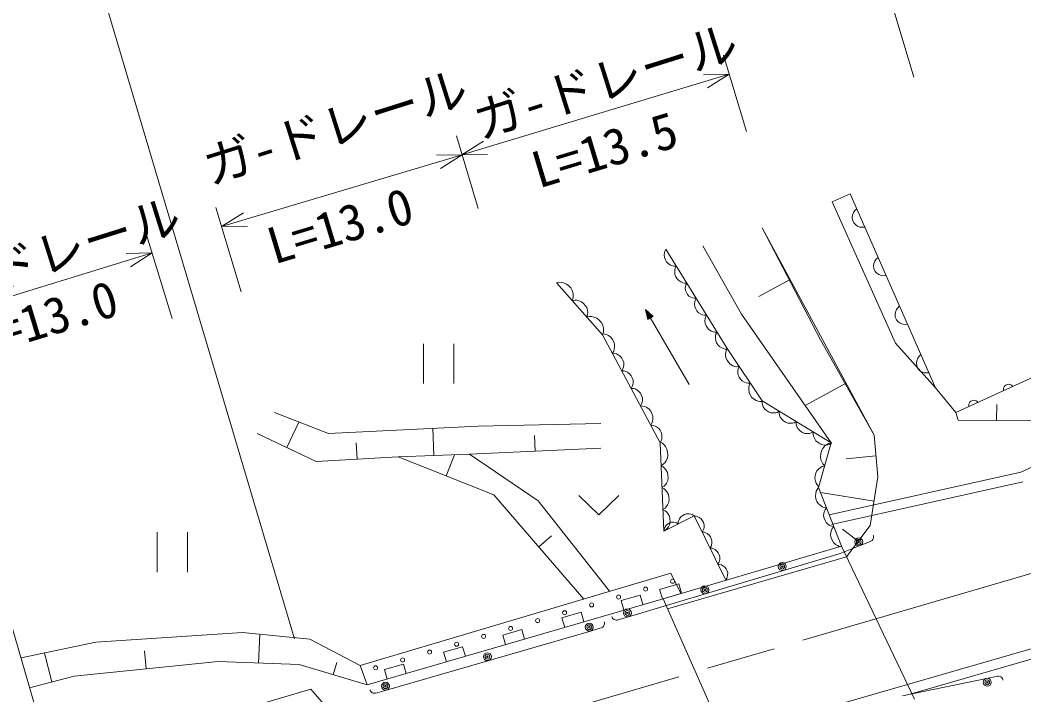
# Model space of a CAD drawing. Units: millimetres, scale not verified. Extents: x 40000 to 680000, y 20000 to 380000.
# Drawn here: x 65294 to 115741, y 272089 to 306008 of the extents above; entities that cross this region are included whole.
import ezdxf
from ezdxf.enums import TextEntityAlignment as Align

# ---------------------------------------------------------------- set-up
doc = ezdxf.new("R2010")
doc.units = ezdxf.units.MM
doc.header["$LTSCALE"] = 1000
doc.linetypes.add('CHAIN', pattern=[18.5, 12, -1.5, 3.5, -1.5])
for name, color, linetype, lineweight in [('M-BGD', 7, 'Continuous', 13), ('M-BMK', 2, 'CHAIN', 13), ('M-STR-HTXT', 7, 'Continuous', 13), ('M-STR-STR1', 1, 'Continuous', 13)]:
    doc.layers.add(name, color=color, linetype=linetype, lineweight=lineweight)
doc.styles.add('ＭＳ ゴシック', font='')
doc.styles.get('ＭＳ ゴシック').set_extended_font_data('MS Gothic')

msp = doc.modelspace()

# ---------------------------------------------------------------- linework, layer by layer
at = {"layer": 'M-BGD'}
for p, q in [((106107, 296870), (107005, 297281)), ((107005, 297281), (111304, 287519)), ((109285, 289763), (106107, 296870)), ((107129, 296206), (107114, 296090)), ((107180, 296338), (107129, 296206)), ((107247, 296433), (107180, 296338)), ((107341, 296518), (107247, 296433)), ((107114, 296090), (107126, 295965)), ((107126, 295965), (107191, 295818)), ((107191, 295818), (107276, 295725)), ((107276, 295725), (107371, 295657)), ((107371, 295657), (107502, 295606)), ((133310, 295930), (112327, 286284)), ((112327, 286284), (133310, 295930)), ((102588, 295566), (105521, 289943)), ((102588, 295566), (108209, 285151)), ((107502, 295606), (107618, 295592)), ((107618, 295592), (107744, 295603)), ((101544, 291223), (99599, 294664)), ((97675, 294305), (97666, 294206)), ((97666, 294206), (97678, 294072)), ((97694, 294388), (97675, 294305)), ((97748, 294491), (97694, 294388)), ((97748, 294491), (100827, 289504)), ((97678, 294072), (97723, 293960)), ((97723, 293960), (97786, 293858)), ((97786, 293858), (97866, 293766)), ((97866, 293766), (97980, 293696)), ((97980, 293696), (98073, 293659)), ((98073, 293659), (98156, 293640)), ((98156, 293640), (98273, 293641)), ((98273, 293641), (98219, 293538)), ((108204, 293765), (108189, 293650)), ((108189, 293650), (108201, 293524)), ((108255, 293897), (108204, 293765)), ((108322, 293992), (108255, 293897)), ((108416, 294077), (108322, 293992)), ((115585, 283280), (138314, 293996)), ((98199, 293455), (98190, 293356)), ((98190, 293356), (98202, 293222)), ((98219, 293538), (98199, 293455)), ((98202, 293222), (98248, 293109)), ((98248, 293109), (98311, 293007)), ((108201, 293524), (108265, 293378)), ((108265, 293378), (108350, 293284)), ((108350, 293284), (108445, 293217)), ((108445, 293217), (108577, 293166)), ((108577, 293166), (108693, 293151)), ((108693, 293151), (108819, 293163)), ((92386, 292832), (92249, 292806)), ((94569, 290189), (92271, 292781)), ((92488, 292826), (92386, 292832)), ((92605, 292802), (92488, 292826)), ((92755, 292742), (92605, 292802)), ((92868, 292650), (92755, 292742)), ((92964, 292543), (92868, 292650)), ((98311, 293007), (98391, 292916)), ((98391, 292916), (98505, 292845)), ((98505, 292845), (98598, 292809)), ((98598, 292809), (98681, 292789)), ((98681, 292789), (98797, 292791)), ((98732, 292623), (98724, 292534)), ((98749, 292698), (98732, 292623)), ((98797, 292791), (98749, 292698)), ((103993, 292962), (102415, 292111)), ((93041, 292419), (92964, 292543)), ((93083, 292264), (93041, 292419)), ((93092, 292144), (93083, 292264)), ((93086, 292042), (93092, 292144)), ((98724, 292534), (98734, 292414)), ((98734, 292414), (98776, 292312)), ((98776, 292312), (98832, 292221)), ((98832, 292221), (98904, 292138)), ((98904, 292138), (99007, 292075)), ((93044, 291909), (93086, 292042)), ((93170, 291933), (93044, 291909)), ((93263, 291927), (93170, 291933)), ((93371, 291905), (93263, 291927)), ((93508, 291850), (93371, 291905)), ((93612, 291766), (93508, 291850)), ((93699, 291667), (93612, 291766)), ((93770, 291554), (93699, 291667)), ((99007, 292075), (99091, 292042)), ((99091, 292042), (99165, 292024)), ((99165, 292024), (99270, 292026)), ((99197, 291840), (99188, 291740)), ((99188, 291740), (99200, 291607)), ((99216, 291922), (99197, 291840)), ((99200, 291607), (99246, 291494)), ((99270, 292026), (99216, 291922)), ((109491, 291637), (109397, 291552)), ((93809, 291412), (93770, 291554)), ((93773, 291087), (93812, 291209)), ((93911, 291112), (93773, 291087)), ((93818, 291302), (93809, 291412)), ((93812, 291209), (93818, 291302)), ((94012, 291106), (93911, 291112)), ((94130, 291082), (94012, 291106)), ((94279, 291022), (94130, 291082)), ((98912, 287699), (96722, 291468)), ((96722, 291468), (96834, 290956)), ((97111, 291117), (96722, 291468)), ((96752, 291417), (96850, 290989)), ((97075, 291119), (96752, 291417)), ((96782, 291365), (96866, 291021)), ((97039, 291121), (96782, 291365)), ((96812, 291313), (96882, 291053)), ((97003, 291123), (96812, 291313)), ((96834, 290956), (97111, 291117)), ((96842, 291261), (96898, 291086)), ((96967, 291126), (96842, 291261)), ((96850, 290989), (97075, 291119)), ((96866, 291021), (97039, 291121)), ((96882, 291192), (96914, 291118)), ((96931, 291128), (96882, 291192)), ((96882, 291053), (97003, 291123)), ((96898, 291086), (96967, 291126)), ((96914, 291118), (96931, 291128)), ((99246, 291494), (99309, 291392)), ((99309, 291392), (99389, 291300)), ((99389, 291300), (99503, 291230)), ((99503, 291230), (99596, 291193)), ((99596, 291193), (99678, 291174)), ((99678, 291174), (99795, 291175)), ((99795, 291175), (99741, 291072)), ((106058, 284760), (101544, 291223)), ((109279, 291325), (109264, 291209)), ((109264, 291209), (109276, 291083)), ((109276, 291083), (109340, 290937)), ((109330, 291457), (109279, 291325)), ((109397, 291552), (109330, 291457)), ((94393, 290930), (94279, 291022)), ((94488, 290823), (94393, 290930)), ((94566, 290699), (94488, 290823)), ((94607, 290544), (94566, 290699)), ((99722, 290989), (99713, 290890)), ((99713, 290890), (99725, 290756)), ((99741, 291072), (99722, 290989)), ((99725, 290756), (99771, 290644)), ((99771, 290644), (99834, 290542)), ((109340, 290937), (109425, 290843)), ((109425, 290843), (109520, 290776)), ((109520, 290776), (109652, 290725)), ((109652, 290725), (109768, 290710)), ((109768, 290710), (109893, 290722)), ((94674, 290226), (94546, 290233)), ((94569, 290189), (94611, 290323)), ((97453, 284762), (94569, 290189)), ((94617, 290424), (94607, 290544)), ((94611, 290323), (94617, 290424)), ((94763, 290199), (94674, 290226)), ((94862, 290152), (94763, 290199)), ((94983, 290067), (94862, 290152)), ((99834, 290542), (99914, 290450)), ((99914, 290450), (100028, 290380)), ((100028, 290380), (100121, 290343)), ((100121, 290343), (100203, 290324)), ((100203, 290324), (100320, 290325)), ((100247, 290139), (100238, 290040)), ((100266, 290222), (100247, 290139)), ((100320, 290325), (100266, 290222)), ((85567, 289734), (85567, 287736)), ((87086, 287736), (87086, 289734)), ((95064, 289960), (94983, 290067)), ((95126, 289844), (95064, 289960)), ((95168, 289717), (95126, 289844)), ((95155, 289461), (95172, 289570)), ((95172, 289570), (95168, 289717)), ((100238, 290040), (100250, 289906)), ((100250, 289906), (100296, 289794)), ((100296, 289794), (100359, 289692)), ((100359, 289692), (100439, 289600)), ((100439, 289600), (100553, 289529)), ((105521, 289943), (108209, 285151)), ((111304, 287519), (109285, 289763)), ((95062, 289262), (95128, 289372)), ((95178, 289256), (95062, 289262)), ((95128, 289372), (95155, 289461)), ((95259, 289231), (95178, 289256)), ((95349, 289189), (95259, 289231)), ((95459, 289111), (95349, 289189)), ((95533, 289015), (95459, 289111)), ((100553, 289529), (100646, 289493)), ((100646, 289493), (100728, 289473)), ((100728, 289473), (100845, 289475)), ((100754, 289296), (100748, 289187)), ((100748, 289187), (100766, 289040)), ((100772, 289388), (100754, 289296)), ((100827, 289504), (100772, 289388)), ((100827, 289504), (102587, 286863)), ((110472, 289111), (110405, 289016)), ((110566, 289196), (110472, 289111)), ((95589, 288909), (95533, 289015)), ((95627, 288793), (95589, 288909)), ((95590, 288480), (95615, 288561)), ((95615, 288561), (95631, 288659)), ((95631, 288659), (95627, 288793)), ((100766, 289040), (100821, 288918)), ((100821, 288918), (100894, 288809)), ((100894, 288809), (100985, 288711)), ((100985, 288711), (101113, 288638)), ((101113, 288638), (101217, 288601)), ((101217, 288601), (101308, 288583)), ((101308, 288583), (101436, 288589)), ((101436, 288589), (101387, 288484)), ((110354, 288884), (110339, 288769)), ((110339, 288769), (110351, 288643)), ((110351, 288643), (110415, 288497)), ((110405, 289016), (110354, 288884)), ((95530, 288380), (95590, 288480)), ((95647, 288374), (95530, 288380)), ((95728, 288349), (95647, 288374)), ((95818, 288306), (95728, 288349)), ((95927, 288229), (95818, 288306)), ((96001, 288132), (95927, 288229)), ((96058, 288026), (96001, 288132)), ((101370, 288401), (101364, 288301)), ((101364, 288301), (101381, 288168)), ((101387, 288484), (101370, 288401)), ((101381, 288168), (101431, 288057)), ((101431, 288057), (101497, 287957)), ((110415, 288497), (110500, 288403)), ((110500, 288403), (110595, 288336)), ((110595, 288336), (110727, 288284)), ((110727, 288284), (110842, 288270)), ((110842, 288270), (110968, 288282)), ((95999, 287497), (96059, 287597)), ((96096, 287911), (96058, 288026)), ((96059, 287597), (96084, 287678)), ((96084, 287678), (96100, 287777)), ((96100, 287777), (96096, 287911)), ((101497, 287957), (101580, 287869)), ((101580, 287869), (101697, 287802)), ((101697, 287802), (101791, 287769)), ((101791, 287769), (101874, 287752)), ((101874, 287752), (101991, 287758)), ((101917, 287550), (101911, 287441)), ((101936, 287642), (101917, 287550)), ((101991, 287758), (101936, 287642)), ((106804, 287755), (104743, 286643)), ((114747, 287573), (114722, 287506)), ((114780, 287621), (114747, 287573)), ((114826, 287664), (114780, 287621)), ((114898, 287697), (114826, 287664)), ((114961, 287704), (114898, 287697)), ((115019, 287698), (114961, 287704)), ((115085, 287673), (115019, 287698)), ((115133, 287640), (115085, 287673)), ((115177, 287594), (115133, 287640)), ((96116, 287491), (95999, 287497)), ((96197, 287466), (96116, 287491)), ((96287, 287424), (96197, 287466)), ((96396, 287346), (96287, 287424)), ((96470, 287250), (96396, 287346)), ((96526, 287144), (96470, 287250)), ((96565, 287029), (96526, 287144)), ((101911, 287441), (101930, 287294)), ((101930, 287294), (101984, 287172)), ((101984, 287172), (102058, 287063)), ((102058, 287063), (102149, 286965)), ((112327, 286284), (111304, 287519)), ((114722, 287506), (114716, 287448)), ((114716, 287448), (114723, 287386)), ((96468, 286615), (96528, 286715)), ((96596, 286608), (96468, 286615)), ((96528, 286715), (96553, 286796)), ((96553, 286796), (96568, 286895)), ((96568, 286895), (96565, 287029)), ((96685, 286581), (96596, 286608)), ((96785, 286534), (96685, 286581)), ((102149, 286965), (102277, 286892)), ((102277, 286892), (102381, 286855)), ((102381, 286855), (102472, 286837)), ((102472, 286837), (102600, 286843)), ((102587, 286863), (102586, 286747)), ((102586, 286747), (102606, 286664)), ((102587, 286863), (106058, 284760)), ((102606, 286664), (102644, 286572)), ((102644, 286572), (102715, 286458)), ((112974, 286703), (112967, 286645)), ((112967, 286645), (112974, 286582)), ((112998, 286769), (112974, 286703)), ((113031, 286817), (112998, 286769)), ((113077, 286860), (113031, 286817)), ((113150, 286893), (113077, 286860)), ((113213, 286900), (113150, 286893)), ((113270, 286894), (113213, 286900)), ((113337, 286869), (113270, 286894)), ((113385, 286837), (113337, 286869)), ((113428, 286790), (113385, 286837)), ((114365, 285888), (114373, 286691)), ((78077, 286281), (80789, 285232)), ((96905, 286449), (96785, 286534)), ((96986, 286343), (96905, 286449)), ((97048, 286226), (96986, 286343)), ((97090, 286099), (97048, 286226)), ((97094, 285952), (97090, 286099)), ((102715, 286458), (102807, 286379)), ((102807, 286379), (102910, 286317)), ((102910, 286317), (103023, 286272)), ((103023, 286272), (103156, 286261)), ((103156, 286261), (103256, 286271)), ((103256, 286271), (103338, 286291)), ((103338, 286291), (103441, 286346)), ((103441, 286346), (103441, 286229)), ((103441, 286229), (103461, 286147)), ((103461, 286147), (103498, 286054)), ((103498, 286054), (103570, 285941)), ((112439, 285907), (112327, 286284)), ((78693, 284524), (79307, 285805)), ((80789, 285232), (88309, 285601)), ((88309, 285601), (94474, 285723)), ((96984, 285644), (97050, 285754)), ((97100, 285638), (96984, 285644)), ((97050, 285754), (97077, 285843)), ((97077, 285843), (97094, 285952)), ((97181, 285613), (97100, 285638)), ((97272, 285571), (97181, 285613)), ((97381, 285493), (97272, 285571)), ((103570, 285941), (103662, 285861)), ((103662, 285861), (103764, 285799)), ((103764, 285799), (103877, 285754)), ((103877, 285754), (104011, 285743)), ((104011, 285743), (104110, 285753)), ((104110, 285753), (104193, 285773)), ((104193, 285773), (104296, 285828)), ((104296, 285828), (104295, 285711)), ((104295, 285711), (104315, 285629)), ((104315, 285629), (104353, 285536)), ((104353, 285536), (104424, 285423)), ((116291, 285869), (112439, 285907)), ((80172, 283815), (77214, 285233)), ((86090, 284122), (86043, 285490)), ((91176, 284337), (91139, 285129)), ((97455, 285397), (97381, 285493)), ((97511, 285291), (97455, 285397)), ((97550, 285175), (97511, 285291)), ((97537, 284943), (97553, 285041)), ((97553, 285041), (97550, 285175)), ((104424, 285423), (104516, 285344)), ((104516, 285344), (104619, 285281)), ((104619, 285281), (104732, 285236)), ((104732, 285236), (104866, 285226)), ((104866, 285226), (104965, 285235)), ((104965, 285235), (105047, 285256)), ((105047, 285256), (105150, 285310)), ((105150, 285310), (105150, 285182)), ((105150, 285182), (105172, 285091)), ((105172, 285091), (105213, 284989)), ((108209, 285151), (108404, 283049)), ((108209, 285151), (108404, 283049)), ((82237, 283938), (82189, 284755)), ((97574, 284738), (97451, 284805)), ((97453, 284762), (97513, 284862)), ((97647, 280313), (97453, 284762)), ((97513, 284862), (97537, 284943)), ((97649, 284669), (97574, 284738)), ((97725, 284577), (97649, 284669)), ((97803, 284436), (97725, 284577)), ((105213, 284989), (105292, 284864)), ((105292, 284864), (105393, 284777)), ((105393, 284777), (105506, 284709)), ((106058, 284760), (105422, 282511)), ((105422, 282511), (106058, 284760)), ((105506, 284709), (105630, 284659)), ((105630, 284659), (105777, 284647)), ((105738, 284601), (105630, 284482)), ((105834, 284674), (105738, 284601)), ((105777, 284647), (105886, 284658)), ((105923, 284724), (105834, 284674)), ((105886, 284658), (105977, 284681)), ((106058, 284760), (105923, 284724)), ((105977, 284681), (106090, 284740)), ((84302, 284061), (80172, 283815)), ((87878, 284183), (84302, 284061)), ((89110, 282149), (84302, 284061)), ((86706, 283105), (87125, 284157)), ((94474, 284490), (87878, 284183)), ((87878, 284183), (91329, 281840)), ((97833, 284294), (97803, 284436)), ((97822, 284005), (97839, 284150)), ((97839, 284150), (97833, 284294)), ((105529, 284212), (105513, 284067)), ((105513, 284067), (105543, 283909)), ((105568, 284351), (105529, 284212)), ((105630, 284482), (105568, 284351)), ((108306, 284100), (106806, 283961)), ((97503, 283607), (97620, 283684)), ((97616, 283546), (97503, 283607)), ((97685, 283483), (97616, 283546)), ((97620, 283684), (97688, 283759)), ((97688, 283759), (97756, 283858)), ((97756, 283858), (97822, 284005)), ((105526, 283527), (105439, 283461)), ((105608, 283573), (105526, 283527)), ((105543, 283909), (105586, 283797)), ((105586, 283797), (105635, 283708)), ((105731, 283607), (105608, 283573)), ((105635, 283708), (105731, 283607)), ((97754, 283398), (97685, 283483)), ((97826, 283269), (97754, 283398)), ((97854, 283138), (97826, 283269)), ((97859, 283006), (97854, 283138)), ((105246, 283104), (105232, 282971)), ((105282, 283231), (105246, 283104)), ((105339, 283352), (105282, 283231)), ((105439, 283461), (105339, 283352)), ((105955, 281142), (115585, 283280)), ((108404, 283049), (108012, 280604)), ((108404, 283049), (108012, 280604)), ((97551, 282509), (97658, 282580)), ((97664, 282448), (97551, 282509)), ((97658, 282580), (97721, 282648)), ((97721, 282648), (97783, 282739)), ((97783, 282739), (97843, 282874)), ((97843, 282874), (97859, 283006)), ((105232, 282971), (105259, 282826)), ((105259, 282826), (105299, 282724)), ((105299, 282724), (105344, 282642)), ((105422, 282511), (105343, 282410)), ((105344, 282642), (105432, 282549)), ((105422, 282511), (106570, 279566)), ((106064, 280655), (115694, 282793)), ((93620, 276910), (89110, 282149)), ((93379, 282108), (94378, 281148)), ((94378, 281148), (95378, 282107)), ((97733, 282385), (97664, 282448)), ((97802, 282300), (97733, 282385)), ((97874, 282171), (97802, 282300)), ((97902, 282040), (97874, 282171)), ((97908, 281908), (97902, 282040)), ((105276, 282219), (105263, 282072)), ((105263, 282072), (105290, 281941)), ((105306, 282325), (105276, 282219)), ((105343, 282410), (105306, 282325)), ((108208, 281827), (105524, 282256)), ((91329, 281840), (94917, 277296)), ((97706, 281481), (97769, 281550)), ((97769, 281550), (97831, 281641)), ((97831, 281641), (97891, 281776)), ((97891, 281776), (97908, 281908)), ((105290, 281941), (105338, 281818)), ((105338, 281818), (105406, 281703)), ((105406, 281703), (105516, 281604)), ((105516, 281604), (105609, 281546)), ((105609, 281546), (105694, 281509)), ((105694, 281509), (105821, 281487)), ((97599, 281411), (97706, 281481)), ((97712, 281350), (97599, 281411)), ((99163, 281095), (97647, 280313)), ((97781, 281287), (97712, 281350)), ((97850, 281202), (97781, 281287)), ((97922, 281073), (97850, 281202)), ((97950, 280942), (97922, 281073)), ((98504, 281038), (98433, 280941)), ((98592, 281104), (98504, 281038)), ((98688, 281153), (98592, 281104)), ((98792, 281186), (98688, 281153)), ((98913, 281188), (98792, 281186)), ((99001, 281173), (98913, 281188)), ((99074, 281150), (99001, 281173)), ((99163, 281095), (99074, 281150)), ((100755, 277852), (99163, 281095)), ((99274, 281073), (99170, 281081)), ((99346, 281048), (99274, 281073)), ((99427, 281007), (99346, 281048)), ((99522, 280934), (99427, 281007)), ((105689, 281221), (105676, 281088)), ((105676, 281088), (105701, 280969)), ((105715, 281318), (105689, 281221)), ((105749, 281395), (105715, 281318)), ((105821, 281487), (105749, 281395)), ((97715, 280545), (97680, 280473)), ((97778, 280632), (97715, 280545)), ((97856, 280690), (97778, 280632)), ((97817, 280452), (97879, 280543)), ((97941, 280734), (97856, 280690)), ((97879, 280543), (97939, 280678)), ((97939, 280678), (97956, 280810)), ((98034, 280764), (97941, 280734)), ((97956, 280810), (97950, 280942)), ((98141, 280765), (98034, 280764)), ((98220, 280752), (98141, 280765)), ((98285, 280731), (98220, 280752)), ((98364, 280682), (98285, 280731)), ((98371, 280787), (98364, 280682)), ((98394, 280860), (98371, 280787)), ((98433, 280941), (98394, 280860)), ((99586, 280845), (99522, 280934)), ((99634, 280748), (99586, 280845)), ((99665, 280643), (99634, 280748)), ((99648, 280434), (99664, 280523)), ((99664, 280523), (99665, 280643)), ((105701, 280969), (105745, 280857)), ((105745, 280857), (105807, 280753)), ((105807, 280753), (105906, 280663)), ((105906, 280663), (105991, 280610)), ((105991, 280610), (106069, 280576)), ((106069, 280576), (106184, 280556)), ((106184, 280556), (106105, 280455)), ((108012, 280604), (106825, 279033)), ((108012, 280604), (106825, 279033)), ((72183, 280262), (72183, 278264)), ((73701, 278264), (73702, 280262)), ((91365, 279529), (92004, 280079)), ((97647, 280313), (97754, 280383)), ((97659, 280409), (97654, 280316)), ((97680, 280473), (97659, 280409)), ((97754, 280383), (97817, 280452)), ((99566, 280274), (99623, 280362)), ((99670, 280265), (99566, 280274)), ((99623, 280362), (99648, 280434)), ((99743, 280241), (99670, 280265)), ((99823, 280200), (99743, 280241)), ((99919, 280127), (99823, 280200)), ((99982, 280038), (99919, 280127)), ((100030, 279941), (99982, 280038)), ((106038, 280264), (106025, 280117)), ((106025, 280117), (106052, 279986)), ((106068, 280370), (106038, 280264)), ((106052, 279986), (106100, 279863)), ((106105, 280455), (106068, 280370)), ((107419, 279819), (106632, 280413)), ((108167, 280124), (108181, 280087)), ((108185, 280024), (108175, 279966)), ((108181, 280087), (108185, 280024)), ((106570, 279566), (97606, 276924)), ((99962, 279467), (100019, 279555)), ((100019, 279555), (100044, 279627)), ((100061, 279836), (100030, 279941)), ((100044, 279627), (100061, 279715)), ((100061, 279715), (100061, 279836)), ((106100, 279863), (106169, 279748)), ((106169, 279748), (106278, 279649)), ((106278, 279649), (106371, 279591)), ((106371, 279591), (106457, 279554)), ((106457, 279554), (106583, 279532)), ((106504, 279200), (107515, 279598)), ((107515, 279599), (107979, 279782)), ((108054, 279811), (107979, 279782)), ((108112, 279855), (108054, 279811)), ((108147, 279901), (108112, 279855)), ((108175, 279966), (108147, 279901)), ((109893, 272613), (135244, 279963)), ((110032, 272133), (135387, 279484)), ((95874, 276017), (106504, 279200)), ((97831, 276416), (106825, 279033)), ((100067, 279458), (99962, 279467)), ((100139, 279433), (100067, 279458)), ((100219, 279393), (100139, 279433)), ((100315, 279319), (100219, 279393)), ((100379, 279231), (100315, 279319)), ((100426, 279134), (100379, 279231)), ((100458, 279029), (100426, 279134)), ((100457, 278908), (100458, 279029)), ((100359, 278660), (100415, 278748)), ((100463, 278651), (100359, 278660)), ((100415, 278748), (100440, 278820)), ((100440, 278820), (100457, 278908)), ((100535, 278626), (100463, 278651)), ((100615, 278585), (100535, 278626)), ((100711, 278512), (100615, 278585)), ((100775, 278423), (100711, 278512)), ((82392, 273568), (97989, 278210)), ((97989, 278210), (98505, 277189)), ((100823, 278326), (100775, 278423)), ((100812, 277940), (100836, 278013)), ((100854, 278222), (100823, 278326)), ((100836, 278013), (100853, 278101)), ((100853, 278101), (100854, 278222)), ((98393, 277677), (97435, 277395)), ((98535, 277198), (98393, 277677)), ((100755, 277852), (100812, 277940)), ((96458, 277110), (95499, 276831)), ((96598, 276631), (96458, 277110)), ((97435, 277395), (97576, 276915)), ((98505, 277189), (97606, 276924)), ((97606, 276924), (82734, 272590)), ((95499, 276831), (95639, 276351)), ((93484, 276243), (92525, 275964)), ((92525, 275964), (92664, 275484)), ((93624, 275764), (93484, 276243)), ((95046, 275998), (95037, 276027)), ((95070, 275953), (95046, 275998)), ((95115, 275904), (95070, 275953)), ((95396, 275873), (95874, 276017)), ((93955, 275302), (94435, 275441)), ((94512, 275463), (94435, 275441)), ((94574, 275502), (94512, 275463)), ((94613, 275545), (94574, 275502)), ((94647, 275606), (94613, 275545)), ((94662, 275663), (94647, 275606)), ((94654, 275764), (94665, 275726)), ((94665, 275726), (94662, 275663)), ((95156, 275875), (95115, 275904)), ((95203, 275857), (95156, 275875)), ((95269, 275846), (95203, 275857)), ((95319, 275851), (95269, 275846)), ((95396, 275873), (95319, 275851)), ((69094, 274744), (76476, 275232)), ((76476, 275232), (79850, 274889)), ((77283, 273691), (77335, 275144)), ((83713, 272336), (93955, 275302)), ((90510, 275377), (89550, 275097)), ((89550, 275097), (89690, 274617)), ((90649, 274897), (90510, 275377)), ((65341, 273945), (69094, 274744)), ((79850, 274889), (82392, 273568)), ((87535, 274510), (86576, 274230)), ((87675, 274030), (87535, 274510)), ((66895, 272741), (66516, 274195)), ((71636, 273399), (71544, 274301)), ((86576, 274230), (86716, 273751)), ((75254, 273765), (68018, 273033)), ((79312, 273618), (75254, 273765)), ((82734, 272590), (79312, 273618)), ((81023, 273104), (81206, 273714)), ((82734, 272590), (82392, 273568)), ((84561, 273643), (83602, 273364)), ((84701, 273164), (84561, 273643)), ((68018, 273033), (65773, 272448)), ((83602, 273364), (83741, 272884)), ((113858, 272920), (109644, 272045)), ((114347, 273022), (113858, 272920)), ((114347, 273022), (114425, 273038)), ((114425, 273038), (114476, 273038)), ((114476, 273038), (114541, 273021)), ((114541, 273021), (114586, 273000)), ((114586, 273000), (114623, 272967)), ((114623, 272967), (114665, 272914)), ((104267, 270989), (109893, 272613)), ((114665, 272914), (114685, 272868)), ((114685, 272868), (114691, 272838)), ((79913, 272384), (66893, 268560)), ((80573, 271604), (79913, 272384)), ((82884, 272325), (82876, 272353)), ((82908, 272279), (82884, 272325)), ((82953, 272230), (82908, 272279)), ((82993, 272200), (82953, 272230)), ((83040, 272182), (82993, 272200)), ((83106, 272170), (83040, 272182)), ((83157, 272175), (83106, 272170)), ((83233, 272197), (83157, 272175)), ((83233, 272197), (83713, 272336))]:
    msp.add_line(p, q, dxfattribs=at)
for centre, major_axis in [((107441, 279784), (200, 0)), ((107441, 279784), (120, 0)), ((107441, 279784), (40, 0)), ((103597, 278538), (200, 0)), ((103597, 278538), (120, 0)), ((103597, 278538), (40, 0)), ((96730, 277405), (99.9, 0)), ((98086, 277800), (99.9, 0)), ((99707, 277373), (200, 0)), ((99707, 277373), (120, 0)), ((95373, 277009), (99.9, 0)), ((99707, 277373), (40, 0)), ((94016, 276614), (99.9, 0)), ((92660, 276219), (99.9, 0)), ((95817, 276208), (200, 0)), ((95817, 276208), (120, 0)), ((95817, 276208), (40, 0)), ((89946, 275428), (99.9, 0)), ((91303, 275823), (99.9, 0)), ((93900, 275494), (200, 0)), ((93900, 275494), (120, 0)), ((93900, 275494), (40, 0)), ((88590, 275033), (99.9, 0)), ((87233, 274637), (99.9, 0)), ((84519, 273847), (99.9, 0)), ((85876, 274242), (99.9, 0)), ((88779, 274011), (200, 0)), ((88779, 274011), (120, 0)), ((88779, 274011), (40, 0)), ((83163, 273451), (99.9, 0)), ((113898, 272724), (200, 0)), ((83658, 272528), (200, 0)), ((83658, 272528), (120, 0)), ((83658, 272528), (40, 0)), ((113898, 272724), (120, 0)), ((113898, 272724), (40, 0))]:
    msp.add_ellipse(centre, major_axis=major_axis, ratio=0.999999, dxfattribs=at)
at = {"layer": 'M-BMK'}
for p, q in [((67893, 265104), (59740, 293352)), ((69129, 264425), (163231, 292014))]:
    msp.add_line(p, q, dxfattribs=at)
at = {"layer": 'M-STR-HTXT'}
for p, q in [((79080, 274911), (67539, 313772)), ((110205, 303144), (108946, 307334)), ((100646, 304247), (101806, 300402)), ((87492, 299233), (100934, 303290)), ((99638, 303264), (100934, 303290)), ((100934, 303290), (99840, 302595)), ((87225, 300196), (88316, 296539)), ((87492, 299233), (88587, 299929)), ((75422, 295633), (87511, 299239)), ((86214, 299217), (87511, 299239)), ((87511, 299239), (86414, 298547)), ((88789, 299259), (87492, 299233)), ((76404, 292341), (75136, 296590)), ((75422, 295633), (76519, 296325)), ((76719, 295654), (75422, 295633)), ((71635, 295267), (72937, 291017)), ((60476, 290801), (71927, 294312)), ((70631, 294280), (71927, 294312)), ((71927, 294312), (70836, 293611))]:
    msp.add_line(p, q, dxfattribs=at)
at = {"layer": 'M-STR-STR1'}
for p, q in [((110245, 271875), (106570, 279566)), ((97606, 276924), (100673, 270001))]:
    msp.add_line(p, q, dxfattribs=at)

# ---------------------------------------------------------------- texts
at = {"layer": 'M-STR-HTXT', "style": 'ＭＳ ゴシック'}
for s, rotation, p in [('ガ-ドレール ', 17.49, (88588, 299482)), ('ガ-ドレール ', 17.49, (75008, 297188)), ('L=13.5', 16.79, (91509, 297011)), ('L=13.0', 16.79, (78221, 293192)), ('ガ-ドレール ', 17.49, (60591, 290764)), ('L=13.0', 16.79, (63382, 288529))]:
    msp.add_text(s, height=1833, rotation=rotation, dxfattribs=at).set_placement(p, align=Align.BOTTOM_LEFT)

doc.saveas('drawing.dxf')
